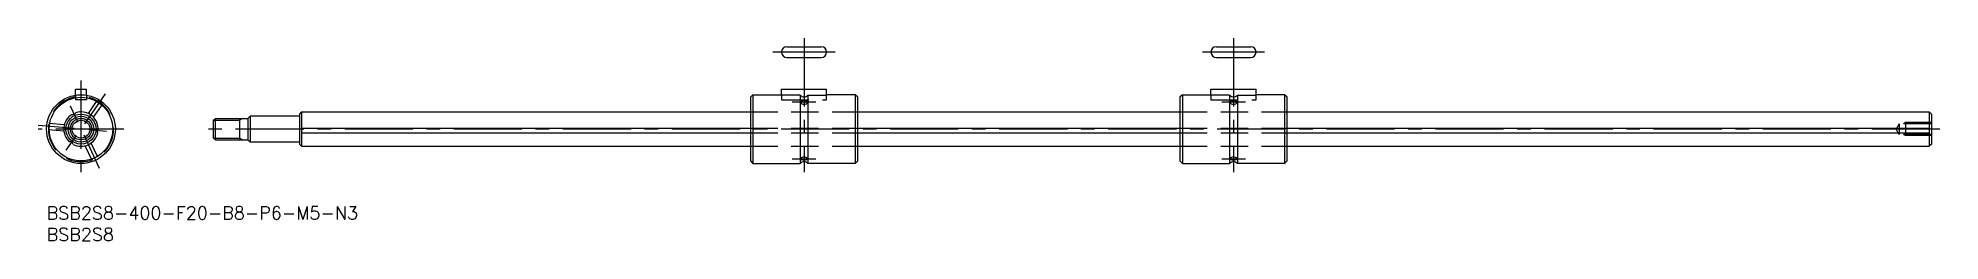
# Model space of a CAD drawing. Extents: x -2 to 441, y -8 to 39.
import ezdxf

# ---------------------------------------------------------------- set-up
doc = ezdxf.new("R2010")
doc.units = 0
doc.header["$LTSCALE"] = 0.5
doc.linetypes.add('CENTER', pattern=[50.8, 31.75, -6.35, 6.35, -6.35])
doc.linetypes.add('DASHED', pattern=[19.05, 12.7, -6.35])
for name, color, linetype in [('MSM_CENTER', 1, 'CENTER'), ('MSM_CONTINUOUS', 7, 'CONTINUOUS'), ('MSM_DASHED', 4, 'DASHED'), ('MSM_NARROW', 5, 'CONTINUOUS'), ('MSM_PART_NUMBER', 7, 'CONTINUOUS')]:
    doc.layers.add(name, color=color, linetype=linetype)
doc.styles.get("Standard").update_dxf_attribs({"font": 'txt.shx', "height": 3, "bigfont": 'bigfont.shx'})

# ---------------------------------------------------------------- blocks, each defined once
blk = doc.blocks.new('*U2')
at = {"layer": 'MSM_PART_NUMBER'}
blk.add_text('BSB2S8-400-F20-B8-P6-M5-N3', height=3, dxfattribs=at).set_placement((0, -3))
blk = doc.blocks.new('*U3')
at = {"layer": 'MSM_PART_NUMBER'}
blk.add_text('BSB2S8', height=3, dxfattribs=at).set_placement((0, -8))

msp = doc.modelspace()

# ---------------------------------------------------------------- linework, layer by layer
at = {"layer": 'MSM_CENTER'}
for p, q in [((183.63, 35.92), (169.13, 35.92)), ((176.38, 39.17), (176.38, 8)), ((283.63, 35.92), (269.13, 35.92)), ((276.38, 39.17), (276.38, 8)), ((8, 29.3), (8, 8)), ((5.46, 23.44), (7.24, 19.63)), ((8.86, 19.23), (13.74, 26.19)), ((179.13, 24.23), (173.63, 24.23)), ((279.13, 24.23), (273.63, 24.23)), ((18, 18), (-2, 18)), ((6.51, 18.13), (-1.96, 18.87)), ((13.98, 17.48), (9.79, 17.84)), ((440.88, 18), (36.88, 18)), ((4.56, 13.09), (6.97, 16.53)), ((8.64, 16.64), (12.26, 8.95)), ((173.63, 11.12), (179.13, 11.12)), ((273.63, 11.12), (279.13, 11.12))]:
    msp.add_line(p, q, dxfattribs=at)
at = {"layer": 'MSM_CONTINUOUS'}
for p, q in [((172.38, 37.17), (180.38, 37.17)), ((272.38, 37.17), (280.38, 37.17)), ((172.38, 34.67), (180.38, 34.67)), ((272.38, 34.67), (280.38, 34.67)), ((6.75, 27.3), (9.25, 27.3)), ((6.75, 25.9), (6.75, 27.3)), ((9.25, 25.9), (9.25, 27.3)), ((171.13, 27.3), (181.63, 27.3)), ((171.13, 25.9), (171.13, 27.3)), ((181.63, 25.9), (181.63, 27.3)), ((271.13, 27.3), (281.63, 27.3)), ((271.13, 25.9), (271.13, 27.3)), ((281.63, 25.9), (281.63, 27.3)), ((164.48, 26), (163.88, 25.4)), ((163.88, 25.4), (163.88, 10.6)), ((164.48, 26), (171.13, 26)), ((164.48, 26), (164.48, 10)), ((175.48, 25.9), (171.13, 25.9)), ((175.48, 25.9), (175.48, 16.75)), ((177.28, 25.9), (177.28, 16.75)), ((177.28, 25.9), (181.63, 25.9)), ((188.28, 26), (181.63, 26)), ((188.28, 26), (188.28, 10)), ((188.88, 25.4), (188.28, 26)), ((188.88, 10.6), (188.88, 25.4)), ((264.48, 26), (263.88, 25.4)), ((263.88, 25.4), (263.88, 10.6)), ((264.48, 26), (271.13, 26)), ((264.48, 26), (264.48, 10)), ((275.48, 25.9), (271.13, 25.9)), ((275.48, 25.9), (275.48, 16.75)), ((277.28, 25.9), (277.28, 16.75)), ((277.28, 25.9), (281.63, 25.9)), ((288.28, 26), (281.63, 26)), ((288.28, 26), (288.28, 10)), ((288.88, 25.4), (288.28, 26)), ((288.88, 10.6), (288.88, 25.4)), ((38.88, 20.07), (39.31, 20.5)), ((38.88, 15.93), (38.88, 20.07)), ((39.31, 15.5), (39.31, 20.5)), ((39.31, 20.5), (46.88, 20.5)), ((44.88, 20.5), (44.88, 15.5)), ((46.88, 20.5), (47.38, 21)), ((46.88, 20.5), (46.88, 15.5)), ((58.88, 21), (47.38, 21)), ((47.38, 21), (47.38, 15)), ((59.38, 22), (58.88, 21.5)), ((58.88, 21.5), (58.88, 14.5)), ((59.38, 22), (163.88, 22)), ((59.38, 22), (59.38, 14)), ((59.38, 18.2), (163.88, 18.2)), ((188.88, 22), (263.88, 22)), ((188.88, 18.2), (263.88, 18.2)), ((288.88, 22), (438.38, 22)), ((288.88, 18.2), (438.38, 18.2)), ((438.38, 22), (438.88, 21.5)), ((438.38, 22), (438.38, 14)), ((438.88, 21.5), (438.88, 14.5)), ((39.31, 15.5), (38.88, 15.93)), ((39.31, 15.5), (46.88, 15.5)), ((46.88, 15.5), (47.38, 15)), ((58.88, 15), (47.38, 15)), ((58.88, 14.5), (59.38, 14)), ((59.38, 17.11), (163.88, 17.11)), ((59.38, 14), (163.88, 14)), ((175.48, 16.75), (175.48, 10)), ((177.28, 16.75), (177.28, 10)), ((188.88, 17.11), (263.88, 17.11)), ((188.88, 14), (263.88, 14)), ((275.48, 16.75), (275.48, 10)), ((277.28, 16.75), (277.28, 10)), ((288.88, 17.11), (438.38, 17.11)), ((288.88, 14), (438.38, 14)), ((438.88, 14.5), (438.38, 14)), ((163.88, 10.6), (164.48, 10)), ((164.48, 10), (175.48, 10)), ((188.28, 10), (177.28, 10)), ((188.88, 10.6), (188.28, 10)), ((263.88, 10.6), (264.48, 10)), ((264.48, 10), (275.48, 10)), ((288.28, 10), (277.28, 10)), ((288.88, 10.6), (288.28, 10))]:
    msp.add_line(p, q, dxfattribs=at)
for radius in [8, 7.4, 3.5, 3, 2.5]:
    msp.add_circle((8, 18), radius, dxfattribs=at)
for centre, radius, start, end in [((172.38, 35.92), 1.25, 90, 270), ((180.38, 35.92), 1.25, 270, 90), ((272.38, 35.92), 1.25, 90, 270), ((280.38, 35.92), 1.25, 270, 90), ((176.38, 26.7), 1.2, 221.6061, 318.3939), ((176, 24.22), 0.373, 115.6326, 179.0406), ((176.06, 24.23), 0.436, 180.0897, 241.7018), ((176.38, 22.52), 2.11, 75.1981, 104.8019), ((176.38, 25.56), 1.79, 253.1317, 286.8683), ((176.69, 24.23), 0.436, 298.2982, 359.9103), ((176.76, 24.22), 0.373, 0.9594, 64.3674), ((276.38, 26.7), 1.2, 221.6061, 318.3939), ((276, 24.22), 0.373, 115.6326, 179.0406), ((276.06, 24.23), 0.436, 180.0897, 241.7018), ((276.38, 22.52), 2.11, 75.1981, 104.8019), ((276.38, 25.56), 1.79, 253.1317, 286.8683), ((276.69, 24.23), 0.436, 298.2982, 359.9103), ((276.76, 24.22), 0.373, 0.9594, 64.3674), ((8, 18), 4, 122.8517, 227.1483), ((5.97, 22.35), 1, 261.8771, 328.1229), ((8, 18), 4, 2.8517, 107.1483), ((12.78, 17.58), 1, 141.8771, 208.1229), ((5.25, 14.07), 1, 21.8771, 88.1229), ((8, 18), 4, 242.8517, 347.1483), ((176.38, 9.19), 1.21, 42.075, 137.925), ((175.94, 11.11), 0.316, 98.5591, 178.1451), ((175.91, 11.15), 0.286, 186.0043, 215.9373), ((175.84, 11.12), 0.205, 219.7159, 247.6513), ((176.38, 13.02), 2.18, 253.584, 286.416), ((176.38, 9.17), 2.31, 77.9776, 102.0224), ((176.81, 11.11), 0.316, 1.8549, 81.4409), ((176.92, 11.12), 0.205, 292.3487, 320.2841), ((176.84, 11.15), 0.286, 324.0627, 353.9957), ((276.38, 9.19), 1.21, 42.075, 137.925), ((275.94, 11.11), 0.316, 98.5591, 178.1451), ((275.91, 11.15), 0.286, 186.0043, 215.9373), ((275.84, 11.12), 0.205, 219.7159, 247.6513), ((276.38, 13.02), 2.18, 253.584, 286.416), ((276.38, 9.17), 2.31, 77.9776, 102.0224), ((276.81, 11.11), 0.316, 1.8549, 81.4409), ((276.92, 11.12), 0.205, 292.3487, 320.2841), ((276.84, 11.15), 0.286, 324.0627, 353.9957)]:
    msp.add_arc(centre, radius, start, end, dxfattribs=at)
at = {"layer": 'MSM_DASHED'}
for p, q in [((6.75, 25.9), (6.75, 24.8)), ((9.25, 24.8), (6.75, 24.8)), ((9.25, 25.9), (9.25, 24.8)), ((11.72, 24.63), (9.64, 21.65)), ((12.95, 23.76), (10.87, 20.79)), ((171.13, 25.9), (171.13, 24.8)), ((171.13, 24.8), (181.63, 24.8)), ((181.63, 24.8), (181.63, 25.9)), ((271.13, 25.9), (271.13, 24.8)), ((271.13, 24.8), (281.63, 24.8)), ((281.63, 24.8), (281.63, 25.9)), ((0.4, 17.91), (4.02, 17.6)), ((0.53, 19.41), (4.15, 19.09)), ((163.88, 22), (188.88, 22)), ((163.88, 18.2), (188.88, 18.2)), ((263.88, 22), (288.88, 22)), ((263.88, 18.2), (288.88, 18.2)), ((431.38, 19.23), (430.67, 18)), ((431.38, 16.77), (430.67, 18)), ((431.38, 19.23), (431.38, 16.77)), ((438.88, 19.23), (431.38, 19.23)), ((432.88, 19.5), (432.41, 19.23)), ((432.88, 19.5), (432.88, 16.5)), ((438.88, 19.5), (432.88, 19.5)), ((10.54, 10.84), (8.99, 14.13)), ((11.9, 11.48), (10.35, 14.76)), ((163.88, 17.11), (188.88, 17.11)), ((163.88, 14), (188.88, 14)), ((263.88, 17.11), (288.88, 17.11)), ((263.88, 14), (288.88, 14)), ((438.88, 16.77), (431.38, 16.77)), ((432.88, 16.5), (432.41, 16.77)), ((438.88, 16.5), (432.88, 16.5))]:
    msp.add_line(p, q, dxfattribs=at)
msp.add_arc((8, 18), 7.6, 99.4667, 80.5333, dxfattribs=at)
at = {"layer": 'MSM_NARROW'}
for p, q in [((38.88, 20.07), (44.88, 20.07)), ((45.63, 20.5), (44.88, 20.07)), ((38.88, 15.93), (44.88, 15.93)), ((45.63, 15.5), (44.88, 15.93))]:
    msp.add_line(p, q, dxfattribs=at)
msp.add_circle((8, 18), 2.07, dxfattribs=at)

# ---------------------------------------------------------------- block references
at = {"layer": 'MSM_CONTINUOUS'}
for name in ['*U2', '*U3']:
    msp.add_blockref(name, (0, 0), dxfattribs=at)

doc.saveas('drawing.dxf')
